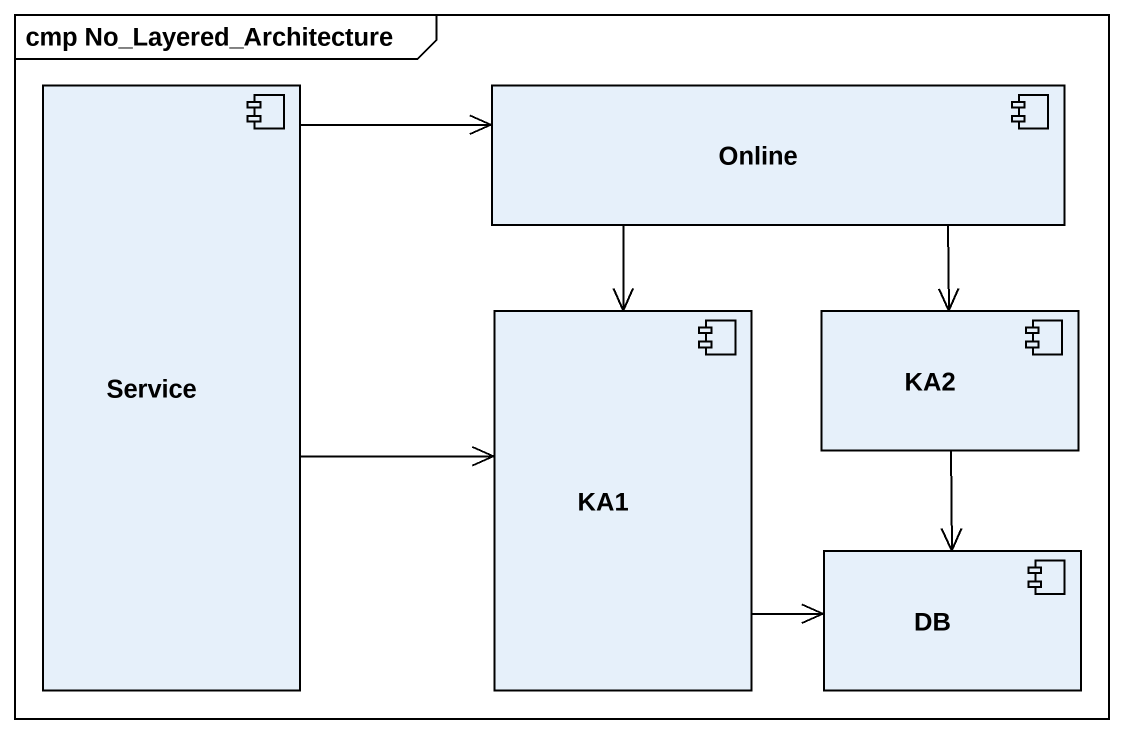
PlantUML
@startuml
mainframe cmp No_Layered_Architecture
component Service
component Online
component KA1
component KA2
component DB
Service -right-> Online
Service -right-> KA1
Online --> KA1
Online --> KA2
KA1 -right-> DB
KA2 --> DB
@enduml
